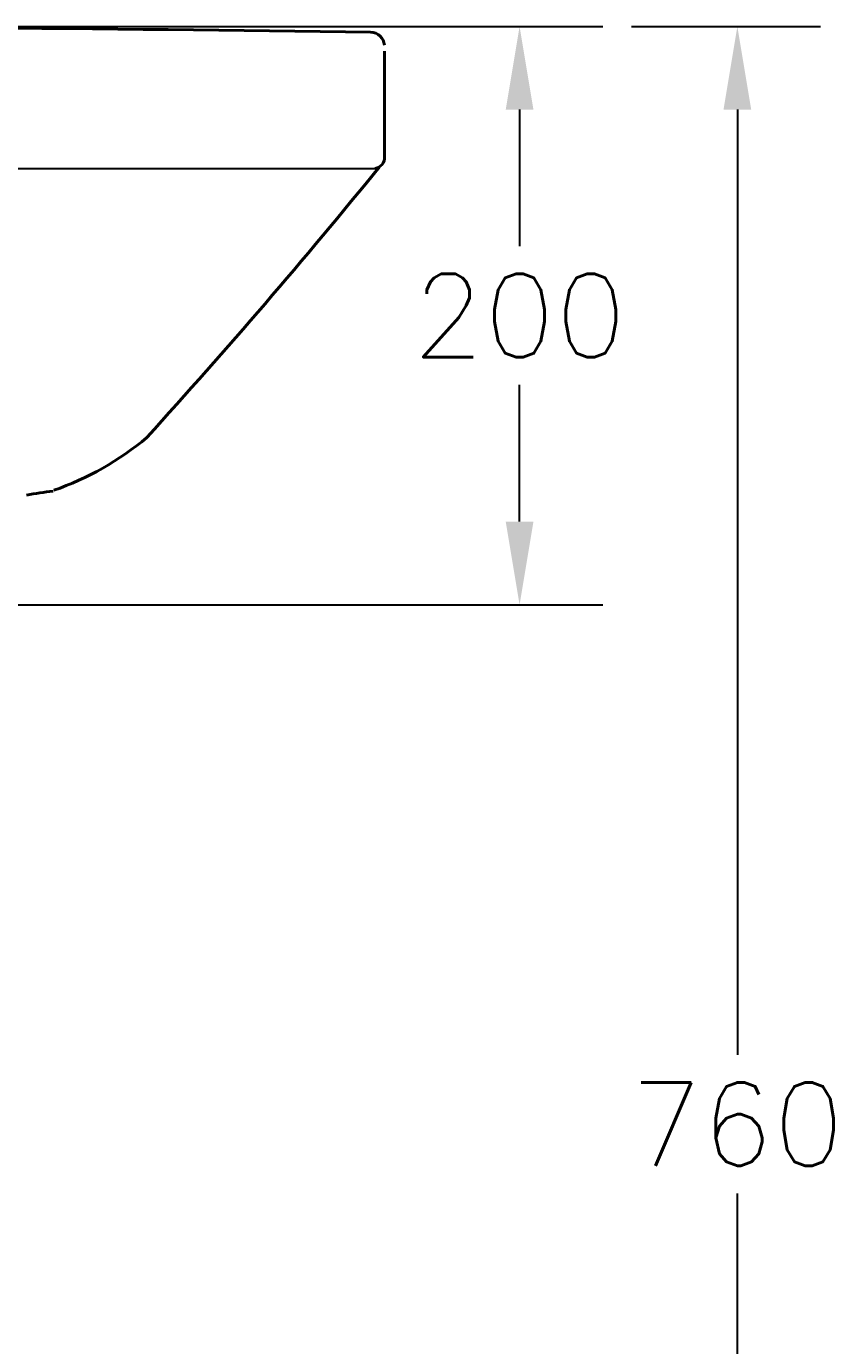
# Model space of a CAD drawing. Extents: x 60939 to 63364, y 58078 to 61508.
# Drawn here: x 61864.9 to 62144.4, y 59300.5 to 59757.2 of the extents above; entities that cross this region are included whole.
import ezdxf

# ---------------------------------------------------------------- set-up
doc = ezdxf.new("R2010")
doc.units = 0
doc.header["$MEASUREMENT"] = 0
doc.layers.get('Defpoints').update_dxf_attribs({"linetype": 'CONTINUOUS'})
doc.layers.add('Dim', color=4, linetype='CONTINUOUS')
doc.layers.add('OUT-LINE', color=132, linetype='CONTINUOUS', lineweight=40)
doc.styles.get("Standard").update_dxf_attribs({"font": 'txt.shx', "bigfont": 'ghs.shx'})
doc.dimstyles.new('Standard$0', dxfattribs={"dimtxt": 0.18, "dimasz": 0.18, "dimexe": 0.18, "dimexo": 0.0625, "dimgap": 0.09, "dimtad": 0, "dimtih": 1, "dimtoh": 1, "dimdec": 4, "dimzin": 0, "dimdsep": 46, "dimtxsty": 'Standard', "dimcen": 0.09, "dimadec": 0, "dimazin": 0, "dimtfac": 1, "dimtdec": 4, "dimtofl": 0, "dimtmove": 0, "dimatfit": 3, "dimfxl": 0, "dimtolj": 1, "dimtzin": 0, "dimarcsym": 0})

# ---------------------------------------------------------------- blocks, each defined once
blk = doc.blocks.new('*D22')
at = {"layer": 'Defpoints', "color": 0}
for p in [(61700.68, 59757.21, 0.25), (62035.65, 59757.21), (61700.68, 59557.01, 0.25)]:
    blk.add_point(p, dxfattribs=at)
at = {"layer": 'Dim', "color": 0, "linetype": 'ByBlock', "lineweight": -2}
for p, q in [((61710.68, 59757.21), (62064.45, 59757.21)), ((62035.65, 59728.41), (62035.65, 59681.11)), ((62035.65, 59585.81), (62035.65, 59633.11)), ((61710.68, 59557.01), (62064.45, 59557.01))]:
    blk.add_line(p, q, dxfattribs=at)
at = {"layer": 'Dim', "color": 0}
for points in [[(62030.85, 59728.41), (62040.45, 59728.41), (62035.65, 59757.21)], [(62030.85, 59585.81), (62040.45, 59585.81), (62035.65, 59557.01)]]:
    blk.add_solid(points, dxfattribs=at)
at = {"layer": 'Dim', "color": 0, "insert": (62035.65, 59657.11), "char_height": 28.8, "attachment_point": 5}
blk.add_mtext('\\A1;200', dxfattribs=at)
blk = doc.blocks.new('*D26')
at = {"layer": 'Defpoints', "color": 0}
for p in [(62064.45, 59757.21), (62064.45, 58997.21, 0.24), (62111.04, 58997.21)]:
    blk.add_point(p, dxfattribs=at)
at = {"layer": 'Dim', "color": 0, "linetype": 'ByBlock', "lineweight": -2}
for p, q in [((62074.45, 59757.21), (62139.84, 59757.21)), ((62111.04, 59728.41), (62111.04, 59401.21)), ((62111.04, 59026.01), (62111.04, 59353.21)), ((62074.45, 58997.21), (62139.84, 58997.21))]:
    blk.add_line(p, q, dxfattribs=at)
at = {"layer": 'Dim', "color": 0}
for points in [[(62106.24, 59728.41), (62115.84, 59728.41), (62111.04, 59757.21)], [(62106.24, 59026.01), (62115.84, 59026.01), (62111.04, 58997.21)]]:
    blk.add_solid(points, dxfattribs=at)
at = {"layer": 'Dim', "color": 0, "insert": (62111.04, 59377.21), "char_height": 28.8, "attachment_point": 5}
blk.add_mtext('\\A1;760', dxfattribs=at)

msp = doc.modelspace()

# ---------------------------------------------------------------- linework, layer by layer
at = {"layer": 'Dim', "color": 0}
for p, q in [((61422.17, 59708.04, 0.37), (61977.54, 59708.04, 0.12)), ((61699.58, 59708.04, 0.12), (61985.6, 59708.04, 0.37))]:
    msp.add_line(p, q, dxfattribs=at)
at = {"layer": 'OUT-LINE', "color": 0}
msp.add_line((61988.91, 59712.09, -0.13), (61988.85, 59748.69, -0.13), dxfattribs=at)
for centre, radius, start, end in [((61703.88, 39951.58, 0.12), 19805.63, 89.189342, 90.810658), ((61983.87, 59750.24, -0.13), 5, 4.9373, 87.4633), ((60232.77, 61134.87, 0.62), 2260.99, 317.75887, 320.89039), ((61985.09, 59711.84, 0.37), 3.83, 277.6422, 3.7415), ((61840.53, 59693.9, 0.12), 103, 289.1783, 309.9245), ((61895.89, 59418.22, 0.12), 179.45, 96.9474, 99.942)]:
    msp.add_arc(centre, radius, start, end, dxfattribs=at)

# ---------------------------------------------------------------- dimensions: what is measured, and where the dimension line sits
at = {"layer": 'Dim', "color": 0}
for base, p1, p2, picture, middle in [((62035.65, 59757.21, -0.13), (61700.68, 59557.01, 0.12), (61700.68, 59757.21, 0.12), '*D22', (62035.65, 59657.11, -0.13)), ((62111.04, 58997.21, -0.13), (62064.45, 59757.21, -0.13), (62064.45, 58997.21, 0.1), '*D26', (62111.04, 59377.21, -0.13))]:
    dim = msp.add_linear_dim(base=base, p1=p1, p2=p2, angle=90, dimstyle='Standard$0', override={"dimscale": 160, "dimgap": 0.06, "dimdec": 0, "dimarcsym": 1}, dxfattribs=at)
    dim.commit()
    dim.dimension.update_dxf_attribs({"geometry": picture, "text_midpoint": middle})

doc.saveas('drawing.dxf')
